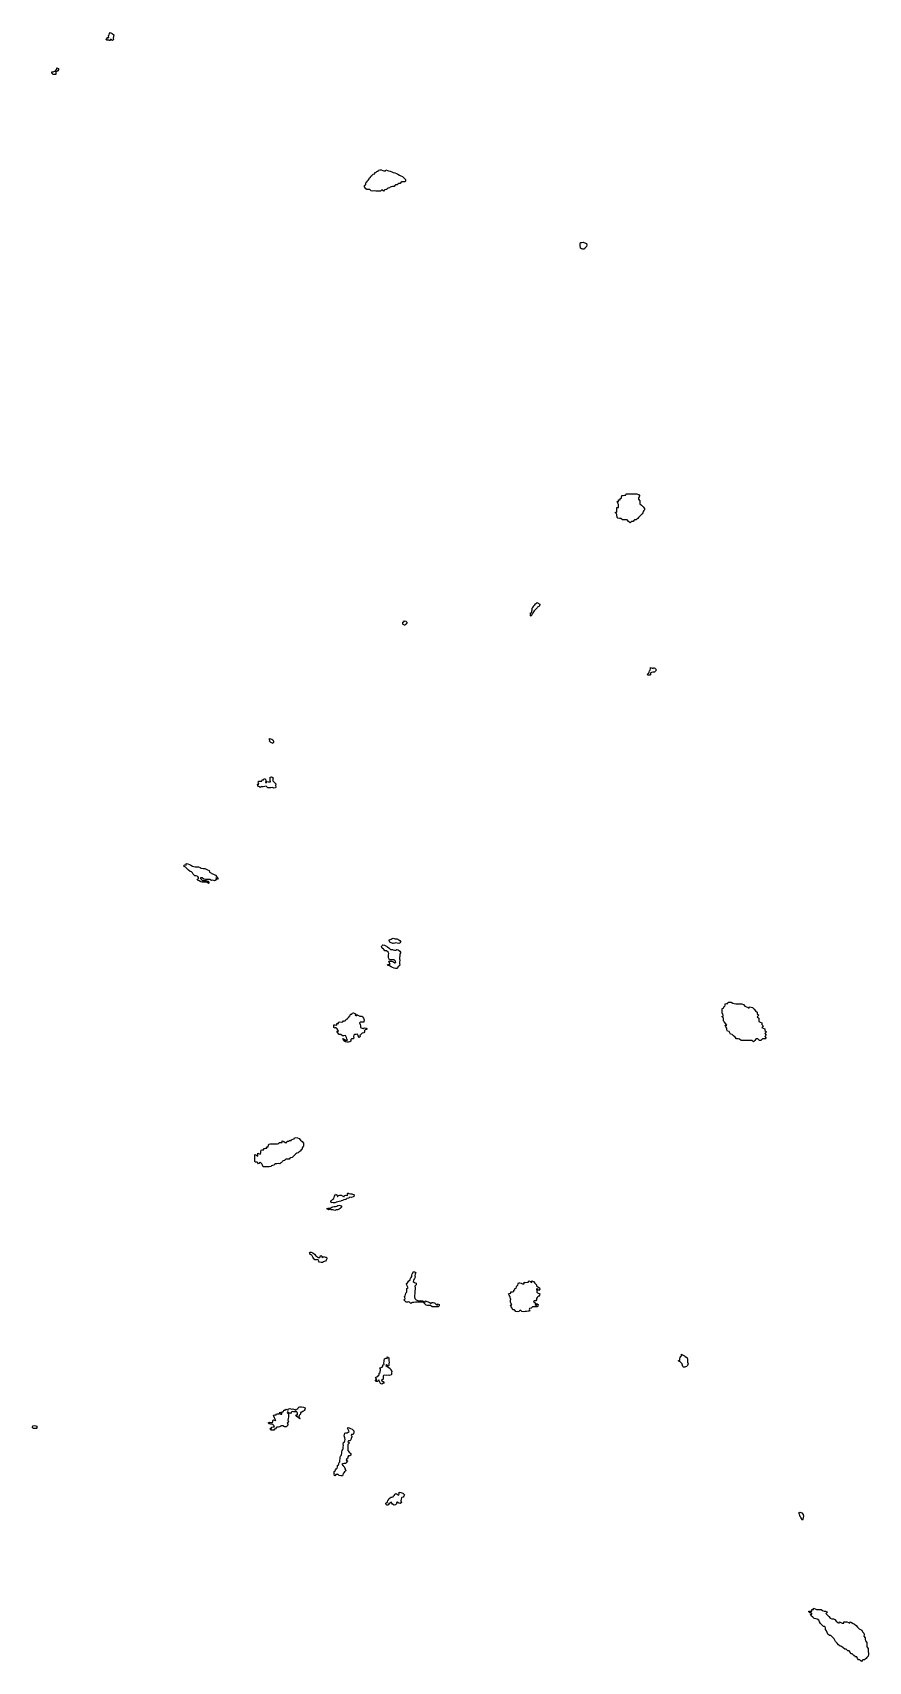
# Model space of a CAD drawing. Extents: x 450006 to 454999, y 6465006 to 6474995.
# Drawn here: x 450046 to 451144, y 6470584 to 6472724 of the extents above; entities that cross this region are included whole.
import ezdxf

# ---------------------------------------------------------------- set-up
doc = ezdxf.new("R2010")
doc.units = 0

msp = doc.modelspace()

# ---------------------------------------------------------------- linework, layer by layer
at = {"layer": '1010'}
for points in [[(450143, 6472714.66), (450142.8, 6472715), (450142.66, 6472715.32), (450143, 6472716), (450143.98, 6472716), (450144.16, 6472717.82), (450146.12, 6472717.86), (450145.86, 6472720.12), (450146.66, 6472721.32), (450147.2, 6472722.78), (450147.84, 6472724.14), (450150.56, 6472723), (450152.74, 6472721), (450152.28, 6472719), (450151.72, 6472717), (450152.38, 6472715), (450151, 6472713.54), (450149, 6472715.24), (450148.04, 6472715), (450148.04, 6472713.94), (450147, 6472713.94), (450146, 6472713.98), (450145, 6472714.32), (450143.66, 6472714.32), (450143, 6472714.66), (450143, 6472714.66)], [(450073, 6472669.22), (450071.22, 6472671), (450071.48, 6472672.5), (450073, 6472672.76), (450073.24, 6472672.74), (450074.58, 6472673.4), (450076.38, 6472673.6), (450076.72, 6472675.26), (450077.9, 6472676.08), (450077.98, 6472678), (450080, 6472677), (450080.12, 6472675), (450079, 6472673.86), (450078, 6472673), (450077, 6472671.98), (450076.08, 6472671.9), (450076.74, 6472671), (450076.74, 6472669.24), (450075, 6472669.24), (450074.76, 6472669.22), (450073, 6472669.22), (450073, 6472669.22)], [(450483, 6472519.98), (450482.16, 6472521), (450482.16, 6472521.82), (450482.16, 6472523), (450482.46, 6472523.52), (450483.68, 6472524.3), (450483.82, 6472526.16), (450484.32, 6472527.66), (450485.58, 6472528.4), (450486.04, 6472529.94), (450487.48, 6472530.5), (450488.02, 6472531.96), (450488.56, 6472533.42), (450489.86, 6472534.12), (450490.58, 6472535.4), (450491.6, 6472536.38), (450492.54, 6472537.44), (450493.66, 6472538.32), (450495.5, 6472538.48), (450495.88, 6472540.1), (450497.46, 6472540.52), (450498.42, 6472541.56), (450500, 6472541.98), (450500.64, 6472543.34), (450502.32, 6472543.66), (450504.12, 6472543.86), (450506, 6472543), (450507.54, 6472542.44), (450509.48, 6472542.5), (450509.98, 6472544), (450512.12, 6472543), (450513.66, 6472542.32), (450515.82, 6472542.16), (450518.16, 6472541), (450519.84, 6472540.14), (450522.1, 6472539.88), (450524.12, 6472539), (450525.98, 6472538), (450528, 6472537), (450529.98, 6472536), (450532, 6472535), (450534, 6472533), (450536.12, 6472531), (450536, 6472529), (450535, 6472527.98), (450533, 6472527.98), (450531, 6472527.98), (450530, 6472527), (450529, 6472525.98), (450527, 6472525.9), (450526, 6472525), (450525, 6472523.98), (450523, 6472523.98), (450522, 6472523), (450521, 6472521.98), (450519, 6472521.74), (450517, 6472521.62), (450516, 6472521), (450515, 6472519.98), (450513, 6472519.58), (450512, 6472519), (450511, 6472518.16), (450509, 6472517.72), (450508.08, 6472517), (450507, 6472515.94), (450505, 6472517.54), (450504.22, 6472517), (450503, 6472515.76), (450501, 6472515.7), (450499, 6472515.9), (450497, 6472515.78), (450495, 6472516.08), (450493, 6472515.98), (450491, 6472516.18), (450489, 6472517.82), (450488.16, 6472517.82), (450487, 6472517.82), (450486.04, 6472517.94), (450485, 6472517.94), (450483.94, 6472519), (450483, 6472519.98), (450483, 6472519.98)], [(450767, 6472439.96), (450766.08, 6472441), (450765.96, 6472442.02), (450765.32, 6472443), (450765.58, 6472444.4), (450765.42, 6472446.56), (450765.68, 6472448.3), (450767.52, 6472448.46), (450769.36, 6472448.62), (450772.5, 6472447.48), (450773.6, 6472447), (450774.04, 6472445), (450773.9, 6472443), (450773, 6472442.02), (450771.76, 6472441), (450771.62, 6472440.36), (450771, 6472439.94), (450770.34, 6472439.64), (450769, 6472439.44), (450768.02, 6472439.96), (450767, 6472439.96), (450767, 6472439.96)], [(450813, 6472091.98), (450811.98, 6472093), (450812.04, 6472093.94), (450813, 6472094), (450813.66, 6472094.32), (450813.78, 6472096.2), (450813.76, 6472098.22), (450813.82, 6472100.16), (450815.92, 6472100.06), (450815.82, 6472102.16), (450815.9, 6472104.08), (450815, 6472105.98), (450813.98, 6472108), (450815.94, 6472108.04), (450815.98, 6472110), (450817.82, 6472110.16), (450817.98, 6472112), (450819.72, 6472112.26), (450819.88, 6472114.1), (450820, 6472115.98), (450821.96, 6472116.02), (450823.76, 6472116.22), (450825.62, 6472116.36), (450825.98, 6472118), (450827.92, 6472118.06), (450829.98, 6472118), (450831.98, 6472118), (450833.98, 6472118), (450835.98, 6472118), (450837.98, 6472118), (450839.98, 6472118), (450842, 6472117), (450844, 6472115), (450843, 6472113.98), (450842.2, 6472113), (450842.24, 6472111), (450844, 6472109), (450844, 6472107), (450844, 6472105), (450846, 6472103), (450848.04, 6472101), (450850, 6472099), (450850, 6472097), (450849, 6472095.98), (450848.1, 6472095), (450848, 6472093), (450847, 6472091.98), (450846, 6472091), (450845, 6472089.98), (450844.14, 6472089), (450843, 6472087.84), (450842.14, 6472087), (450841, 6472085.84), (450840.06, 6472085), (450839, 6472083.92), (450837, 6472083.8), (450836.12, 6472083), (450835, 6472081.86), (450833, 6472081.86), (450832, 6472081), (450831, 6472080.04), (450829, 6472081.88), (450827, 6472083.9), (450825, 6472083.92), (450823, 6472083.98), (450821, 6472083.8), (450819, 6472085.72), (450817, 6472085.7), (450815, 6472085.98), (450813.98, 6472087), (450813.98, 6472088), (450813.66, 6472089), (450813.66, 6472090.32), (450813.72, 6472091), (450813, 6472091.98), (450813, 6472091.98)], [(450701, 6471957.36), (450699.64, 6471959), (450700.3, 6471959.68), (450700.26, 6471961), (450700.32, 6471961.66), (450701.9, 6471962.08), (450701.76, 6471964.22), (450702.36, 6471965.62), (450702.3, 6471967.68), (450703.32, 6471968.66), (450704.04, 6471969.94), (450704.78, 6471971.2), (450705.8, 6471972.18), (450706.62, 6471973.36), (450707.84, 6471974.14), (450708.74, 6471975.24), (450709.6, 6471975), (450712.44, 6471973), (450711.82, 6471971), (450711, 6471970.16), (450709.54, 6471969), (450709, 6471968.44), (450707.48, 6471967), (450707, 6471966.52), (450705.28, 6471965), (450705, 6471964.48), (450704, 6471963), (450703.4, 6471961), (450703.3, 6471960.68), (450703, 6471960.32), (450702.1, 6471959.88), (450702.04, 6471959), (450701.6, 6471958.38), (450701, 6471957.36), (450701, 6471957.36)], [(450533, 6471946.58), (450532.3, 6471947), (450532.28, 6471947.7), (450532.58, 6471949), (450532.66, 6471949.32), (450533.9, 6471950.08), (450534.62, 6471951.36), (450536.38, 6471951), (450538.28, 6471949), (450537, 6471947.18), (450536.88, 6471947.1), (450536.82, 6471947), (450535.78, 6471946.2), (450535, 6471945.42), (450534.54, 6471945.44), (450533, 6471946.58), (450533, 6471946.58)], [(450855, 6471879.98), (450853.98, 6471881), (450854.14, 6471881.84), (450855, 6471882), (450855.62, 6471882.36), (450856, 6471883.98), (450856.36, 6471885.62), (450857.38, 6471886.6), (450857.98, 6471888), (450857.96, 6471890.02), (450860.02, 6471889), (450861.32, 6471888.66), (450861.92, 6471890.06), (450863.74, 6471889), (450865.56, 6471887), (450865, 6471885.78), (450864.58, 6471885), (450863, 6471883.88), (450861, 6471883.76), (450859, 6471883.4), (450858.2, 6471883), (450857.7, 6471882.28), (450857.86, 6471881), (450857.74, 6471880.24), (450857, 6471879.62), (450856, 6471879.98), (450855, 6471879.98), (450855, 6471879.98)], [(450359, 6471791.48), (450357.48, 6471793), (450357.76, 6471794.22), (450357.38, 6471795), (450357.42, 6471796.56), (450360.34, 6471795.64), (450361.6, 6471795), (450362.46, 6471793), (450362.64, 6471791.34), (450362, 6471791), (450361.86, 6471790.12), (450361, 6471790.32), (450359.98, 6471791), (450359, 6471791.48), (450359, 6471791.48)], [(450343, 6471733.58), (450341.98, 6471735), (450341.58, 6471736.4), (450343, 6471736.4), (450343.44, 6471736.54), (450343, 6471737.98), (450342.44, 6471739.54), (450343.38, 6471740.6), (450345.56, 6471740.42), (450347.4, 6471740.58), (450347.7, 6471742.28), (450349.54, 6471742.44), (450350.08, 6471743.9), (450352.12, 6471743), (450352.44, 6471741), (450352, 6471739), (450353.32, 6471738.66), (450353.86, 6471740.12), (450356.08, 6471739.9), (450358.38, 6471739.6), (450358.1, 6471741.88), (450358.14, 6471743.84), (450358.14, 6471745.84), (450359.72, 6471746.26), (450362.28, 6471745), (450361.5, 6471743), (450361.64, 6471741), (450364, 6471739), (450365.58, 6471737), (450365.36, 6471735), (450365.4, 6471733), (450365, 6471731.98), (450363, 6471731.32), (450361, 6471732.1), (450359, 6471731.84), (450357, 6471731.98), (450355, 6471731.66), (450353, 6471733.78), (450351, 6471733.48), (450349, 6471733.32), (450347, 6471733.24), (450346.54, 6471733.44), (450346.02, 6471733), (450345.38, 6471732.6), (450345, 6471732.12), (450343.96, 6471733), (450343, 6471733.58), (450343, 6471733.58)], [(450245, 6471628.32), (450244.62, 6471629), (450244.74, 6471629.24), (450245, 6471630), (450245.56, 6471630.42), (450247.6, 6471630.38), (450247.62, 6471632.36), (450250.04, 6471631.94), (450252, 6471631), (450253.98, 6471630), (450256, 6471629), (450257.76, 6471628.22), (450259.78, 6471628.2), (450261.98, 6471628), (450263.9, 6471628.08), (450266.08, 6471627), (450267.66, 6471626.32), (450269.98, 6471626), (450272.1, 6471625.88), (450274.04, 6471625), (450275.98, 6471624), (450278, 6471623), (450278.4, 6471621), (450279.5, 6471620.48), (450282.48, 6471619), (450283.74, 6471618.24), (450286.24, 6471617), (450288.28, 6471615), (450290, 6471613), (450289, 6471611.98), (450287, 6471613.7), (450286.56, 6471613), (450288, 6471611), (450287, 6471610.74), (450285, 6471609.76), (450283, 6471610.54), (450281, 6471609.88), (450279, 6471611.34), (450277, 6471611.34), (450275, 6471611.34), (450273, 6471611.38), (450271, 6471611.82), (450269, 6471613.38), (450267, 6471613.5), (450266, 6471613), (450268.22, 6471611), (450269.88, 6471610.1), (450271.76, 6471610.22), (450273.76, 6471610.22), (450276.22, 6471609), (450278, 6471607), (450277, 6471606.1), (450275, 6471607.76), (450273, 6471607.76), (450271, 6471607.88), (450269, 6471608.06), (450267, 6471608.34), (450265, 6471609.82), (450263, 6471610.24), (450262.36, 6471611.62), (450263.88, 6471612.1), (450263.98, 6471614), (450263, 6471615.38), (450261, 6471616.02), (450259, 6471616.22), (450257, 6471618.18), (450255.96, 6471620.02), (450255, 6471621.48), (450253, 6471621.68), (450251, 6471623.52), (450249.58, 6471625), (450249, 6471625.48), (450247.42, 6471627), (450247, 6471627.6), (450245.94, 6471628.04), (450245, 6471628.32), (450245, 6471628.32)], [(450505, 6471521.98), (450504.44, 6471523), (450504.48, 6471523.5), (450505, 6471523.62), (450505.34, 6471524.64), (450506.3, 6471525.68), (450508.24, 6471525), (450509.24, 6471524.74), (450512.26, 6471523), (450514.28, 6471521), (450516.46, 6471519.52), (450518.66, 6471519.32), (450519.9, 6471519), (450521.56, 6471518.42), (450523.32, 6471518.66), (450524.4, 6471519.58), (450526.28, 6471519), (450528.4, 6471517), (450529.88, 6471515), (450529, 6471513.98), (450528.38, 6471513), (450528.34, 6471511), (450528, 6471509), (450528, 6471507), (450528.3, 6471505), (450528.1, 6471503), (450528.22, 6471501), (450528.56, 6471499), (450527, 6471497.42), (450526.32, 6471497), (450525.54, 6471495), (450525, 6471494.48), (450523, 6471494.26), (450521, 6471494.76), (450519, 6471495.94), (450517, 6471496.62), (450515, 6471497.9), (450513, 6471498.24), (450512.1, 6471499.88), (450513.9, 6471500.08), (450515.7, 6471500.28), (450515, 6471501.98), (450513.98, 6471504), (450515.78, 6471504.2), (450517.76, 6471504.22), (450520.22, 6471503), (450521.98, 6471502), (450523.46, 6471502.52), (450523, 6471503.98), (450521, 6471505.98), (450519, 6471505.98), (450517, 6471505.98), (450515, 6471505.64), (450513.64, 6471508.34), (450513.74, 6471510.24), (450513.68, 6471512.3), (450513.9, 6471514.08), (450513, 6471515.98), (450511, 6471517.62), (450510.18, 6471517.8), (450509, 6471517.8), (450507.98, 6471519), (450507, 6471519.76), (450505.42, 6471521), (450505, 6471521.98), (450505, 6471521.98)], [(450515, 6471529.84), (450514.36, 6471531), (450514.12, 6471531.86), (450515, 6471532.14), (450515.64, 6471532.34), (450517.2, 6471532.78), (450518.3, 6471533.68), (450519.58, 6471534.4), (450522.48, 6471533.5), (450524.6, 6471533.38), (450526, 6471533), (450528.58, 6471531), (450529.78, 6471529), (450529, 6471528.34), (450527, 6471527.42), (450525, 6471527.9), (450523, 6471528.16), (450521, 6471527.46), (450520.4, 6471527.58), (450519, 6471527.32), (450518.38, 6471527.6), (450517, 6471528.2), (450515.54, 6471529), (450515, 6471529.84), (450515, 6471529.84)], [(450953, 6471429.98), (450952.2, 6471431), (450951.98, 6471432), (450953, 6471432), (450953.7, 6471432.28), (450953, 6471433.98), (450951.98, 6471436), (450951.86, 6471438.12), (450951.98, 6471440), (450952.04, 6471441.94), (450953.82, 6471442.16), (450954, 6471443.98), (450955.68, 6471444.3), (450955.86, 6471446.12), (450955.98, 6471448), (450957.76, 6471448.22), (450959.66, 6471448.32), (450959.98, 6471450), (450961.96, 6471450.02), (450963.98, 6471450), (450966, 6471449), (450967.68, 6471448.3), (450969.82, 6471448.16), (450971.98, 6471448), (450973.94, 6471448.04), (450975.98, 6471448), (450977.98, 6471448), (450980, 6471447), (450982, 6471445), (450983.92, 6471444.06), (450986.06, 6471443), (450987.68, 6471442.3), (450988.08, 6471443.9), (450990.22, 6471443.76), (450992, 6471443), (450994, 6471441), (450996, 6471439), (450998, 6471437), (450998, 6471435), (451000, 6471433), (450999, 6471431.98), (450998.04, 6471431), (451000, 6471429), (451000.04, 6471427), (451000.24, 6471425), (451001.98, 6471424), (451004, 6471423), (451004.04, 6471421), (451006, 6471419), (451005, 6471417.98), (451004.24, 6471417), (451005.98, 6471416), (451008, 6471415), (451008, 6471413), (451010.16, 6471411), (451009, 6471409.82), (451008, 6471409), (451010, 6471407), (451009, 6471405.98), (451008, 6471405), (451010, 6471403), (451009, 6471401.98), (451007, 6471401.98), (451005, 6471401.98), (451004.08, 6471401), (451003, 6471399.9), (451001, 6471399.98), (450999, 6471401.9), (450997, 6471401.98), (450996, 6471401), (450995, 6471399.98), (450994, 6471399), (450993, 6471397.98), (450991, 6471399.86), (450989, 6471399.98), (450987, 6471399.94), (450985, 6471399.94), (450983, 6471399.92), (450981, 6471399.86), (450979, 6471399.98), (450977, 6471399.98), (450975, 6471401.7), (450973, 6471401.98), (450971, 6471401.98), (450969, 6471403.98), (450967, 6471405.86), (450965, 6471407.86), (450963, 6471407.98), (450961.98, 6471410), (450961, 6471411.86), (450959, 6471411.98), (450957.98, 6471414), (450957.98, 6471416), (450957, 6471417.98), (450956.04, 6471419.94), (450957.98, 6471420), (450957, 6471421.9), (450955, 6471423.98), (450954.18, 6471425), (450953.98, 6471426), (450953.94, 6471427), (450953.94, 6471428.04), (450953.7, 6471429), (450953, 6471429.98), (450953, 6471429.98)], [(450443, 6471415.98), (450441.98, 6471417), (450441.98, 6471418), (450441.68, 6471419), (450441.68, 6471420.3), (450443.46, 6471420.52), (450445.9, 6471420.08), (450445.78, 6471422.2), (450447.98, 6471422), (450447.98, 6471424), (450449.82, 6471424.16), (450452.14, 6471423.84), (450453.64, 6471424.34), (450454.28, 6471425.7), (450456.48, 6471425.5), (450457.62, 6471426.36), (450457.98, 6471428), (450459.74, 6471428.24), (450460.22, 6471429.76), (450461.44, 6471430.54), (450461.98, 6471432), (450463.32, 6471432.66), (450463.72, 6471434.26), (450465.38, 6471434.6), (450466.06, 6471435.92), (450467.82, 6471436.16), (450470.16, 6471435), (450469.76, 6471433), (450471.72, 6471432.26), (450471.86, 6471434.12), (450473.5, 6471433), (450476.06, 6471431.92), (450478.38, 6471431.6), (450479.58, 6471431), (450480.64, 6471429), (450481.54, 6471427), (450481.36, 6471425), (450481, 6471423.94), (450479, 6471424), (450477, 6471424.08), (450475.66, 6471423), (450476.56, 6471421), (450476.64, 6471419), (450476.76, 6471417), (450477.54, 6471416.44), (450480.5, 6471415.48), (450481.6, 6471416.38), (450484.1, 6471415.88), (450485.46, 6471415), (450485, 6471414.26), (450483, 6471413.86), (450482.02, 6471413), (450482.2, 6471411), (450481, 6471409.78), (450479, 6471409.56), (450478.5, 6471409), (450477, 6471407.48), (450476, 6471407), (450476.3, 6471405), (450475, 6471403.82), (450473.88, 6471406.1), (450473, 6471408.18), (450471, 6471407.64), (450469, 6471407.58), (450468, 6471407), (450467.82, 6471405), (450467.94, 6471403), (450467, 6471401.98), (450465, 6471401.98), (450464, 6471401), (450464, 6471399), (450463, 6471397.98), (450461, 6471397.7), (450459, 6471397.76), (450457, 6471397.98), (450455, 6471399.52), (450453.52, 6471402.46), (450456.46, 6471401), (450457.76, 6471400.22), (450459.58, 6471400.4), (450459, 6471401.98), (450458.28, 6471403.7), (450457, 6471406.28), (450455, 6471405.98), (450453, 6471405.98), (450451, 6471407.66), (450449, 6471407.68), (450447, 6471409.78), (450445.78, 6471412.2), (450447.98, 6471412), (450447.68, 6471413), (450447, 6471413.98), (450446.34, 6471415), (450445, 6471416.34), (450443.64, 6471416.34), (450443, 6471415.98), (450443, 6471415.98)], [(450339, 6471239.98), (450337.98, 6471241), (450337.98, 6471242), (450337.98, 6471243), (450337.98, 6471244), (450337.98, 6471246), (450337.98, 6471248), (450338.12, 6471249.86), (450340, 6471249), (450341.98, 6471248), (450341.98, 6471250), (450341.98, 6471252), (450344, 6471251), (450345.64, 6471250.34), (450345.86, 6471252.12), (450345.98, 6471254), (450346.28, 6471255.7), (450347.82, 6471256.16), (450349.74, 6471256.24), (450349.9, 6471258.08), (450351.78, 6471258.2), (450353.62, 6471258.36), (450353.78, 6471260.2), (450355.66, 6471260.32), (450355.78, 6471262.2), (450356.28, 6471263.7), (450357.98, 6471264), (450359.98, 6471264), (450361.98, 6471264), (450363.98, 6471264), (450365.82, 6471264.16), (450367.76, 6471264.22), (450369.6, 6471264.38), (450369.98, 6471266), (450371.98, 6471266), (450373.98, 6471266), (450374.08, 6471267.9), (450376, 6471267), (450377.98, 6471266), (450379.98, 6471266), (450380.28, 6471267.7), (450382.24, 6471267.74), (450383.68, 6471268.3), (450385.68, 6471268.3), (450386.1, 6471269.88), (450387.82, 6471270.16), (450389.58, 6471270.4), (450390.04, 6471271.94), (450391.74, 6471272.24), (450393.9, 6471272.08), (450396.08, 6471271), (450398.2, 6471269), (450400, 6471267), (450401.8, 6471265), (450402.04, 6471263), (450402, 6471261), (450401, 6471259.98), (450400.28, 6471259), (450400, 6471257), (450399, 6471255.98), (450398.12, 6471255), (450397, 6471253.86), (450396, 6471253), (450395, 6471252.04), (450393, 6471251.58), (450392, 6471251), (450391, 6471249.98), (450390, 6471249), (450389, 6471247.98), (450388, 6471247), (450387, 6471246.16), (450385, 6471245.82), (450384, 6471245), (450383, 6471243.98), (450381, 6471243.94), (450379, 6471243.98), (450378.06, 6471243), (450377, 6471242.06), (450375, 6471241.62), (450374.28, 6471241), (450373, 6471239.7), (450372, 6471239), (450371, 6471237.98), (450369, 6471238.22), (450367, 6471237.9), (450365, 6471237.78), (450364, 6471237), (450363, 6471235.98), (450361, 6471235.7), (450360, 6471235), (450359, 6471234.24), (450357, 6471233.66), (450355, 6471233.78), (450353, 6471233.82), (450351, 6471233.98), (450349, 6471233.96), (450347.9, 6471236.08), (450347, 6471237.82), (450345, 6471239.98), (450344, 6471239), (450343.86, 6471238.12), (450343, 6471237.98), (450341.98, 6471239), (450341, 6471239.98), (450340, 6471239.98), (450339, 6471239.98), (450339, 6471239.98)], [(450433, 6471178.18), (450432.58, 6471179), (450432.82, 6471179.16), (450433, 6471179.16), (450434.44, 6471179.54), (450436.44, 6471179.54), (450437.9, 6471180.08), (450439.32, 6471180.66), (450440.5, 6471181.48), (450442.16, 6471181.82), (450444.12, 6471181.86), (450445.86, 6471182.12), (450446.86, 6471183.12), (450448.64, 6471183.34), (450450.42, 6471183), (450452.1, 6471181), (450451, 6471179.86), (450450.02, 6471179), (450449, 6471178.04), (450447, 6471177.32), (450445, 6471177.16), (450444.04, 6471177), (450443, 6471176.3), (450441, 6471177.24), (450439, 6471177.38), (450438.48, 6471177.5), (450437, 6471178.1), (450436.04, 6471177.94), (450435, 6471177.48), (450433.86, 6471178.12), (450433, 6471178.18), (450433, 6471178.18)], [(450439, 6471186.38), (450438.48, 6471187), (450437.94, 6471188.04), (450437.92, 6471189), (450438.54, 6471189.44), (450439.68, 6471190.3), (450440.44, 6471191.54), (450441.58, 6471192.4), (450442.2, 6471193.78), (450442.58, 6471195.4), (450443.4, 6471196.58), (450443.98, 6471198), (450445.74, 6471197), (450446.5, 6471195), (450447.26, 6471194.72), (450447.6, 6471196.38), (450449.36, 6471196.62), (450451.38, 6471196.6), (450454.42, 6471195), (450455.48, 6471194.5), (450455.7, 6471196.28), (450457.5, 6471196.48), (450459.7, 6471196.28), (450459.72, 6471198.26), (450460.36, 6471199.62), (450461.66, 6471199), (450463.74, 6471198.24), (450465.64, 6471198.34), (450468.5, 6471197), (450468.14, 6471195), (450467, 6471194.6), (450465, 6471193.32), (450463, 6471193.96), (450461.76, 6471193), (450461, 6471192.62), (450459, 6471192.28), (450457.36, 6471191), (450457, 6471190.82), (450455, 6471190.66), (450453, 6471189.7), (450451.46, 6471189), (450451, 6471188.8), (450449, 6471188.3), (450447, 6471188), (450445, 6471187.34), (450444.44, 6471187), (450443.28, 6471186.7), (450443, 6471186.68), (450441.32, 6471186.66), (450441, 6471186.66), (450439.14, 6471186.84), (450439, 6471186.38), (450439, 6471186.38)], [(450411, 6471118.56), (450410.44, 6471119), (450410.16, 6471119.82), (450409.62, 6471121), (450410.1, 6471121.88), (450412.2, 6471121.78), (450414, 6471121), (450416.2, 6471119), (450418.1, 6471117), (450420.56, 6471115), (450421.44, 6471114.54), (450423.24, 6471114.74), (450423.98, 6471116), (450424.54, 6471117.44), (450425.44, 6471117), (450426.2, 6471115), (450427.24, 6471114.74), (450428.18, 6471115.8), (450430.66, 6471115.32), (450432, 6471115), (450432.6, 6471113), (450431.82, 6471111), (450431, 6471109.98), (450429, 6471109.58), (450428.3, 6471109), (450427, 6471108.34), (450425, 6471107.94), (450423, 6471108.54), (450421.86, 6471110.12), (450421, 6471111.98), (450419, 6471111.76), (450417, 6471111.76), (450415, 6471113.68), (450414.2, 6471115), (450413.84, 6471116.14), (450413.52, 6471117), (450413, 6471117.92), (450411.82, 6471118.16), (450411, 6471118.56), (450411, 6471118.56)], [(450535, 6471057.98), (450533.98, 6471059), (450534.54, 6471059.44), (450535, 6471060), (450535.54, 6471060.44), (450535, 6471061.98), (450534.6, 6471063.38), (450535.6, 6471064.38), (450535.84, 6471066.14), (450536.2, 6471067.78), (450537.38, 6471068.6), (450537.88, 6471070.1), (450537.78, 6471072.2), (450537.92, 6471074.06), (450539.34, 6471074.64), (450539, 6471075.56), (450537.56, 6471078.42), (450537.48, 6471080.5), (450538.7, 6471081.28), (450539.32, 6471082.66), (450540.14, 6471083.84), (450541.52, 6471084.46), (450542.12, 6471085.86), (450542.32, 6471087.66), (450543.58, 6471088.4), (450544.14, 6471089.84), (450544.28, 6471091.7), (450544.66, 6471093.32), (450545.72, 6471094.26), (450546.22, 6471095.76), (450547.98, 6471096), (450549.68, 6471095), (450549, 6471093.98), (450548.46, 6471093), (450548.34, 6471091), (450548.48, 6471089), (450547.94, 6471087), (450547, 6471085.74), (450546.28, 6471085), (450546.14, 6471083), (450547.92, 6471082.06), (450549.94, 6471081), (450549.78, 6471079), (450549, 6471078), (450548.12, 6471077), (450548.44, 6471075), (450548.52, 6471073), (450548.36, 6471071), (450548.1, 6471069), (450548, 6471067), (450547.82, 6471065), (450547.9, 6471063), (450548.04, 6471061), (450550, 6471059), (450551.98, 6471058), (450554.26, 6471057.72), (450555.94, 6471058.04), (450558.32, 6471057.66), (450560, 6471057), (450561.98, 6471056), (450562.32, 6471057.66), (450564, 6471057), (450565.68, 6471056.3), (450568.3, 6471055), (450569.86, 6471054.12), (450570.28, 6471055.7), (450572.3, 6471055.68), (450573.92, 6471055), (450576.14, 6471053), (450577.82, 6471052.16), (450577.98, 6471054), (450580, 6471053), (450580.16, 6471051), (450579, 6471049.82), (450577, 6471049.78), (450575, 6471050.04), (450573, 6471050.02), (450571, 6471050.04), (450569, 6471051.68), (450567, 6471051.6), (450565, 6471051.6), (450563, 6471051.94), (450561, 6471054.08), (450559, 6471055.98), (450557, 6471055.94), (450555, 6471056.08), (450553, 6471055.98), (450551, 6471055.82), (450549, 6471055.82), (450547, 6471055.62), (450545, 6471055.66), (450544.44, 6471055), (450543, 6471054.08), (450541, 6471055.86), (450539.58, 6471056.4), (450539, 6471055.98), (450538, 6471055.98), (450537, 6471055.98), (450535.98, 6471057), (450535, 6471057.98), (450535, 6471057.98)], [(450673, 6471063.76), (450672, 6471065), (450671.76, 6471066.22), (450671.48, 6471067), (450672.38, 6471067.6), (450674.22, 6471067.76), (450674.44, 6471069.54), (450676.42, 6471069.56), (450678.12, 6471069.86), (450678.24, 6471071.74), (450679.54, 6471072.44), (450679.8, 6471074.18), (450681.5, 6471074.48), (450681.84, 6471076.14), (450682.32, 6471077.66), (450683.7, 6471078.28), (450683.98, 6471080), (450684.38, 6471081.6), (450686.36, 6471081.62), (450688, 6471081), (450689.78, 6471080.2), (450691.68, 6471080.3), (450691.9, 6471082.08), (450693.98, 6471082), (450695.7, 6471082.28), (450697.64, 6471082.34), (450698.08, 6471083.9), (450700, 6471083), (450701.98, 6471082), (450701.98, 6471084), (450704, 6471083), (450706, 6471081), (450708, 6471079), (450708, 6471077), (450709.98, 6471076), (450712, 6471075), (450712.44, 6471073), (450711, 6471071.54), (450709, 6471073.98), (450708.28, 6471073), (450708.38, 6471071), (450708.32, 6471069), (450709.52, 6471068.46), (450712.46, 6471067), (450711.82, 6471065), (450711, 6471063.98), (450710, 6471063), (450709, 6471061.98), (450708, 6471061), (450708, 6471059), (450707, 6471057.98), (450705, 6471057.98), (450704.24, 6471057), (450706.2, 6471055), (450706.14, 6471053), (450708.22, 6471051.76), (450707.86, 6471054.12), (450710.36, 6471053), (450709.72, 6471051), (450709, 6471049.94), (450707, 6471049.98), (450705, 6471049.86), (450703, 6471049.72), (450702, 6471049), (450701, 6471048.2), (450699, 6471047.66), (450698.48, 6471047), (450699.36, 6471045), (450699, 6471044.3), (450697, 6471044.36), (450695, 6471043.66), (450693, 6471043.58), (450691, 6471043.52), (450689, 6471043.94), (450687, 6471045.44), (450686.12, 6471045), (450685, 6471043.86), (450683, 6471043.38), (450681, 6471043.82), (450679, 6471045.9), (450677, 6471045.98), (450675.98, 6471048), (450675, 6471049.98), (450673.98, 6471052), (450675.54, 6471052.44), (450675, 6471053.98), (450673.98, 6471056), (450674.04, 6471057.94), (450673.98, 6471059), (450674.28, 6471059.7), (450673.74, 6471061), (450673.44, 6471062.54), (450673.54, 6471063), (450673, 6471063.76), (450673, 6471063.76)], [(450497, 6470951.96), (450496.72, 6470953), (450496.6, 6470953.38), (450497, 6470953.84), (450498.22, 6470953.76), (450497, 6470956.22), (450496.74, 6470957.24), (450497.98, 6470958), (450499.66, 6470958.32), (450500.32, 6470959.66), (450501.54, 6470960.44), (450501.38, 6470962.6), (450502.48, 6470963.5), (450502.72, 6470965.26), (450503.32, 6470966.66), (450503, 6470967.68), (450502.38, 6470969.6), (450503.9, 6470970.08), (450505.48, 6470970.5), (450505.98, 6470972), (450506.2, 6470973.78), (450507.82, 6470974.16), (450507.7, 6470976.28), (450507.98, 6470978), (450508.06, 6470979.92), (450508.42, 6470981.56), (450509.6, 6470982.38), (450511.86, 6470982.12), (450511.98, 6470984), (450514, 6470983), (450514.12, 6470981), (450514.24, 6470979), (450514.46, 6470977), (450514.26, 6470975), (450513.88, 6470973), (450513, 6470971.98), (450511, 6470973.98), (450510.3, 6470973), (450512.12, 6470971), (450513.98, 6470970), (450516, 6470969), (450516.48, 6470967), (450518, 6470965), (450517.62, 6470963), (450517.54, 6470961), (450517, 6470960.52), (450515, 6470959.78), (450513, 6470960.2), (450511, 6470959.86), (450509, 6470959.96), (450507, 6470959.72), (450506.52, 6470959), (450506.6, 6470957), (450506.56, 6470955), (450505, 6470953.42), (450504.12, 6470953), (450505.7, 6470952.28), (450508.12, 6470951), (450507, 6470949.7), (450506, 6470949), (450505, 6470948.38), (450503, 6470949.36), (450501.36, 6470952.62), (450501, 6470953.98), (450500.38, 6470953.6), (450500, 6470953), (450499.7, 6470952.28), (450499, 6470951.98), (450498.08, 6470951.9), (450497, 6470951.96), (450497, 6470951.96)], [(450895, 6470978.22), (450894.76, 6470979), (450894.74, 6470979.24), (450895, 6470979.2), (450896.54, 6470979.44), (450896.36, 6470981.62), (450896.74, 6470983.24), (450897.52, 6470984.46), (450898.42, 6470985.56), (450898.46, 6470987.52), (450899.86, 6470987), (450902.52, 6470985.46), (450903.12, 6470985), (450906.18, 6470983), (450906.28, 6470981), (450906.4, 6470979), (450906.66, 6470977), (450907.38, 6470975), (450907, 6470973.98), (450906.46, 6470973), (450905, 6470971.52), (450904, 6470971), (450903, 6470970.52), (450901, 6470970.62), (450900.44, 6470971.54), (450899.62, 6470974.36), (450899.36, 6470975), (450899, 6470975.38), (450897.34, 6470977), (450897, 6470977.54), (450896, 6470977.98), (450895, 6470978.22), (450895, 6470978.22)], [(450357, 6470895.98), (450355.98, 6470897), (450355.98, 6470898), (450357, 6470898), (450357.82, 6470898.16), (450359.88, 6470898.1), (450361.58, 6470898.4), (450361.58, 6470900.4), (450362.42, 6470901.56), (450364, 6470901), (450365.56, 6470900.42), (450365, 6470901.5), (450363.84, 6470904.14), (450363, 6470906.12), (450362.62, 6470907.36), (450364.12, 6470907.86), (450365.9, 6470908.08), (450366.62, 6470909.36), (450368.6, 6470909.38), (450370.56, 6470909.42), (450370.66, 6470911.32), (450371.94, 6470911), (450371.9, 6470909), (450373.28, 6470908.7), (450373.58, 6470910.4), (450374.26, 6470911.72), (450375.66, 6470912.32), (450375.98, 6470914), (450377.7, 6470914.28), (450378.54, 6470915.44), (450379.92, 6470915), (450381.86, 6470914.12), (450382.18, 6470915.8), (450383.88, 6470916.1), (450386.38, 6470915.6), (450388.04, 6470915.94), (450390.28, 6470915), (450391.9, 6470914.08), (450392.54, 6470915.44), (450394.28, 6470915.7), (450394.74, 6470917.24), (450395.88, 6470918.1), (450397.32, 6470918.66), (450399.5, 6470918.48), (450401.98, 6470918), (450404, 6470917), (450403.88, 6470915), (450403, 6470913.82), (450401.96, 6470913), (450401, 6470912.18), (450399, 6470911.22), (450398.06, 6470911), (450397.86, 6470909), (450397, 6470908.08), (450396.04, 6470907), (450395.8, 6470905), (450397.44, 6470903), (450397, 6470902.56), (450395, 6470904.34), (450393, 6470905.8), (450391.8, 6470908.18), (450393.84, 6470908.14), (450393.96, 6470910.02), (450393, 6470911.9), (450391, 6470911.98), (450389, 6470911.78), (450387, 6470912.34), (450385.68, 6470911), (450385, 6470909.68), (450383, 6470910.08), (450381, 6470911.98), (450380.4, 6470911), (450382.2, 6470909), (450382.28, 6470907), (450382.24, 6470905), (450381.84, 6470903), (450381.44, 6470901), (450382.28, 6470899), (450381, 6470897.58), (450380.34, 6470897), (450381.6, 6470895), (450381, 6470893.94), (450380.58, 6470893), (450379, 6470892.08), (450377, 6470892.3), (450375, 6470893.54), (450373, 6470893.74), (450372.12, 6470893), (450371, 6470892.16), (450369, 6470891.98), (450367, 6470891.88), (450366.2, 6470891), (450365, 6470889.78), (450364, 6470889), (450363, 6470887.98), (450361, 6470887.98), (450359, 6470887.98), (450357.98, 6470890), (450359.98, 6470890), (450360.08, 6470891.9), (450361.92, 6470892.06), (450363.78, 6470892.2), (450363, 6470893.98), (450361.98, 6470895), (450361, 6470895.88), (450360.16, 6470895.82), (450359, 6470895.82), (450358, 6470895.98), (450357, 6470895.98), (450357, 6470895.98)], [(450047, 6470889.86), (450046.04, 6470891), (450045.98, 6470892), (450046.34, 6470893), (450046.24, 6470893.74), (450048.12, 6470893.86), (450050.32, 6470893.66), (450051.7, 6470893), (450051.64, 6470891), (450051.5, 6470890.48), (450051, 6470890.16), (450050.04, 6470889.94), (450049, 6470890.08), (450048.12, 6470889.86), (450047, 6470889.86), (450047, 6470889.86)], [(450443, 6470827.94), (450441.98, 6470829), (450442.5, 6470829.48), (450442.26, 6470831), (450442.44, 6470831.54), (450442.44, 6470833.54), (450443.46, 6470834.52), (450444.16, 6470835.82), (450444.74, 6470837.24), (450446.14, 6470837.84), (450446.44, 6470839.54), (450446.72, 6470841.26), (450447.86, 6470842.12), (450448.32, 6470843.66), (450448.64, 6470845.34), (450449.64, 6470846.34), (450449.76, 6470848.22), (450449.9, 6470850.08), (450450.14, 6470851.84), (450450.5, 6470853.48), (450451.52, 6470854.46), (450451.96, 6470856.02), (450452.42, 6470857.56), (450452.44, 6470859.54), (450452.66, 6470861.32), (450453.6, 6470862.38), (450454.06, 6470863.92), (450454.16, 6470865.82), (450454.28, 6470867.7), (450454.26, 6470869.72), (450454.56, 6470871.42), (450455.66, 6470872.32), (450456.34, 6470873.64), (450456.62, 6470875.36), (450456.12, 6470877.86), (450455.54, 6470880.44), (450455.92, 6470882.06), (450456.12, 6470883.86), (450457.52, 6470884.46), (450459.68, 6470884.3), (450460.74, 6470885.24), (450461.82, 6470886.16), (450461, 6470887.98), (450459.54, 6470890.44), (450460.44, 6470891.54), (450462.14, 6470891), (450463.9, 6470890.08), (450466.08, 6470889), (450468.08, 6470887), (450468.28, 6470885), (450467.7, 6470883), (450467, 6470882.28), (450465, 6470881.98), (450464.44, 6470881), (450465.94, 6470879), (450465, 6470877.98), (450464.36, 6470877), (450464, 6470875), (450463, 6470873.98), (450461, 6470873.78), (450460.14, 6470873), (450462.16, 6470871), (450461, 6470869.82), (450460, 6470869), (450460.08, 6470867), (450460.28, 6470865), (450460.12, 6470863), (450460, 6470861), (450462, 6470859), (450464, 6470857), (450464, 6470855), (450463, 6470853.98), (450461, 6470853.98), (450460, 6470853), (450460, 6470851), (450459, 6470849.98), (450458.2, 6470849), (450460, 6470847), (450459, 6470846.06), (450458, 6470845), (450457, 6470843.92), (450455, 6470843.98), (450453, 6470843.8), (450452.2, 6470843), (450454.06, 6470841), (450456, 6470839), (450456.28, 6470837), (450457.58, 6470835), (450457, 6470834.1), (450455.88, 6470833), (450455, 6470831.98), (450454, 6470831), (450453.62, 6470829), (450453, 6470827.98), (450451, 6470827.98), (450449, 6470828.06), (450447, 6470829.9), (450446.24, 6470829.74), (450445, 6470829.74), (450444.3, 6470829.68), (450444.04, 6470829), (450443.78, 6470828.2), (450443, 6470827.94), (450443, 6470827.94)], [(450511, 6470789.32), (450509.92, 6470791), (450509.9, 6470792.08), (450511, 6470792.66), (450511.9, 6470792.08), (450512.22, 6470793.76), (450512.58, 6470795.4), (450513.56, 6470796.42), (450514.24, 6470797.74), (450515.7, 6470798.28), (450516.2, 6470799.78), (450518.08, 6470799.9), (450519.62, 6470800.36), (450520.22, 6470801.76), (450521.66, 6470802.32), (450522.1, 6470803.88), (450523.58, 6470804.4), (450526.4, 6470803), (450527.36, 6470802.62), (450527.56, 6470804.42), (450527.56, 6470806.42), (450529.98, 6470806), (450532.4, 6470805), (450534.58, 6470803), (450533.74, 6470801), (450533, 6470799.82), (450531, 6470799.4), (450530.52, 6470799), (450530.38, 6470797), (450530, 6470795), (450530.54, 6470793), (450529, 6470791.44), (450527, 6470791.88), (450525, 6470793.44), (450524.34, 6470793), (450523.96, 6470791), (450523, 6470789.76), (450521, 6470789.32), (450519, 6470790.42), (450517.98, 6470792), (450517, 6470793.24), (450516.42, 6470793), (450515, 6470791.56), (450514.04, 6470791.94), (450514.08, 6470791), (450514.02, 6470789.96), (450513, 6470789.9), (450512.66, 6470789.32), (450511, 6470789.32), (450511, 6470789.32)], [(451053, 6470778.44), (451052.72, 6470779), (451052.72, 6470779.26), (451053, 6470779.5), (451053.96, 6470780.02), (451056.5, 6470779), (451058.56, 6470777), (451058.76, 6470775), (451058.64, 6470773), (451057.94, 6470771), (451057, 6470769.72), (451056.08, 6470771.9), (451055.52, 6470773), (451055, 6470773.74), (451054.24, 6470775), (451053.9, 6470776.08), (451053.58, 6470777), (451053, 6470778.44), (451053, 6470778.44)], [(451067, 6470647.98), (451065.98, 6470649), (451065.98, 6470650), (451067, 6470650), (451067.98, 6470650), (451069.78, 6470650.2), (451069.98, 6470652), (451071.92, 6470652.06), (451071.98, 6470654), (451074, 6470653), (451075.86, 6470652.12), (451077.98, 6470652), (451079.96, 6470652.02), (451081.98, 6470652), (451084, 6470651), (451085.98, 6470650), (451087.98, 6470650), (451090, 6470649), (451089, 6470647.98), (451088.12, 6470647), (451090, 6470645), (451092, 6470643), (451094, 6470641), (451095.94, 6470640.04), (451098.1, 6470639.88), (451100, 6470639), (451102, 6470637), (451104, 6470635), (451105.82, 6470634.16), (451105.98, 6470636), (451108, 6470635), (451109.78, 6470634.2), (451111.78, 6470634.2), (451111.98, 6470636), (451113.98, 6470636), (451115.98, 6470636), (451118, 6470635), (451119.68, 6470634.3), (451119.98, 6470636), (451122, 6470635), (451123.98, 6470634), (451126, 6470633), (451128, 6470631), (451130, 6470629), (451132.14, 6470627), (451133.98, 6470626), (451135.7, 6470625), (451136.4, 6470623), (451138.34, 6470621), (451138.38, 6470619), (451138.34, 6470617), (451140, 6470615), (451140.08, 6470613), (451140.2, 6470611), (451141.92, 6470609), (451142.14, 6470607), (451142.26, 6470605), (451142.18, 6470603), (451143.76, 6470601), (451143.92, 6470599), (451144.04, 6470597), (451144.18, 6470595), (451144.14, 6470593), (451144.04, 6470591), (451143, 6470589.94), (451142.04, 6470589), (451141, 6470587.94), (451140, 6470587), (451139, 6470585.98), (451137, 6470585.94), (451136, 6470585), (451135, 6470583.98), (451133, 6470585.98), (451131, 6470585.98), (451129.98, 6470588), (451129, 6470589.86), (451127, 6470589.94), (451125, 6470591.9), (451123, 6470593.96), (451121, 6470593.98), (451119.98, 6470596), (451119, 6470597.76), (451117, 6470597.98), (451115, 6470599.98), (451113, 6470599.98), (451111, 6470601.98), (451109, 6470603.64), (451107, 6470603.98), (451105, 6470605.98), (451103, 6470607.88), (451101, 6470609.98), (451099.98, 6470612), (451099, 6470613.72), (451097, 6470615.98), (451095, 6470617.84), (451093, 6470618.04), (451091, 6470619.98), (451089.98, 6470622), (451089, 6470623.98), (451087.98, 6470626), (451087.98, 6470628), (451087, 6470629.94), (451085, 6470629.98), (451083, 6470631.98), (451081, 6470633.98), (451079.98, 6470636), (451079, 6470637.98), (451077, 6470639.6), (451075, 6470639.8), (451073, 6470640.22), (451071, 6470641.98), (451069, 6470643.98), (451067.98, 6470646), (451069, 6470646), (451069.98, 6470646), (451069.96, 6470647), (451069, 6470647.98), (451068, 6470647.98), (451067, 6470647.98), (451067, 6470647.98)]]:
    msp.add_lwpolyline(points, dxfattribs=at)

doc.saveas('drawing.dxf')
